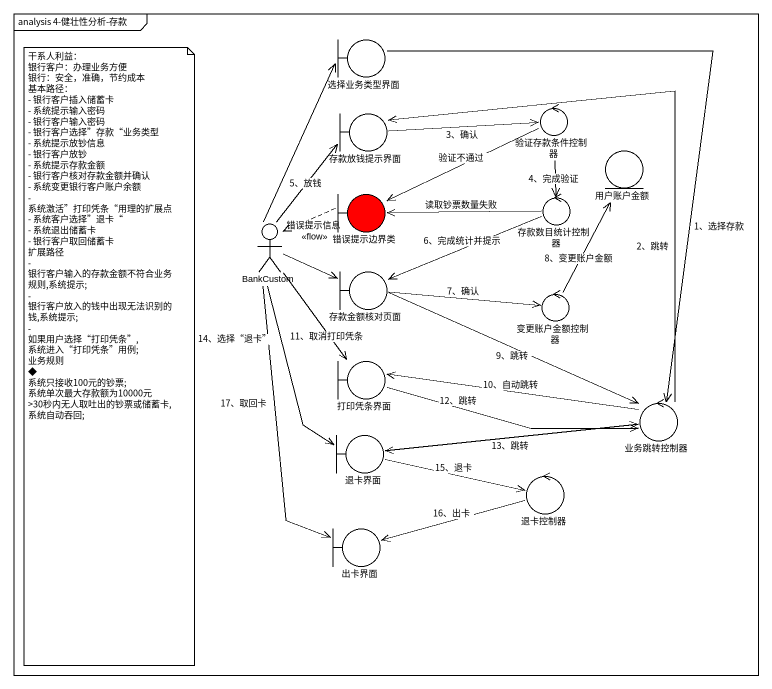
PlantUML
@startuml
mainframe analysis 4-健壮性分析-存款
boundary 选择业务类型界面
control 验证存款条件控制器
boundary 存款放钱提示界面
entity 用户账户金额
actor BankCustom
boundary 错误提示边界类 #FF0000
control 存款数目统计控制器
boundary 存款金额核对页面
control 变更账户金额控制器
boundary 打印凭条界面
control 业务跳转控制器
boundary 退卡界面
control 退卡控制器
boundary 出卡界面
选择业务类型界面 --> 业务跳转控制器 : 1、选择存款
验证存款条件控制器 -left-> 错误提示边界类 : 验证不通过
验证存款条件控制器 --> 存款数目统计控制器 : 4、完成验证
存款放钱提示界面 -right-> 验证存款条件控制器 : 3、确认
BankCustom -up-> 选择业务类型界面
BankCustom -up-> 存款放钱提示界面 : 5、放钱
BankCustom -right-> 存款金额核对页面
BankCustom --> 打印凭条界面 : 11、取消打印凭条
BankCustom --> 退卡界面 : 14、选择“退卡”
BankCustom --> 出卡界面 : 17、取回卡
错误提示边界类 .left.> BankCustom : 错误提示信息\n<<flow>>
存款数目统计控制器 -left-> 错误提示边界类 : 读取钞票数量失败
存款数目统计控制器 -left-> 存款金额核对页面 : 6、完成统计并提示
存款金额核对页面 -right-> 变更账户金额控制器 : 7、确认
存款金额核对页面 -right-> 业务跳转控制器 : 9、跳转
变更账户金额控制器 -up-> 用户账户金额 : 8、变更账户金额
打印凭条界面 -right-> 业务跳转控制器 : 12、跳转
业务跳转控制器 -up-> 存款放钱提示界面 : 2、跳转
业务跳转控制器 -left-> 打印凭条界面 : 10、自动跳转
业务跳转控制器 -left-> 退卡界面 : 13、跳转
退卡界面 -right-> 业务跳转控制器
退卡界面 -right-> 退卡控制器 : 15、退卡
退卡控制器 -left-> 出卡界面 : 16、出卡
note as N1
  干系人利益：
  银行客户：办理业务方便
  银行：安全，准确，节约成本
  基本路径：
  - 银行客户插入储蓄卡
  - 系统提示输入密码
  - 银行客户输入密码
  - 银行客户选择”存款“业务类型
  - 系统提示放钞信息
  - 银行客户放钞
  - 系统提示存款金额
  - 银行客户核对存款金额并确认
  - 系统变更银行客户账户余额
  - 系统激活”打印凭条“用理的扩展点
  - 系统客户选择”退卡“
  - 系统退出储蓄卡
  - 银行客户取回储蓄卡
  扩展路径
  -
  银行客户输入的存款金额不符合业务规则,系统提示;
  -
  银行客户放入的钱中出现无法识别的钱,系统提示;
  -
  如果用户选择“打印凭条”,系统进入“打印凭条”用例;
  业务规则
  ◆
  系统只接收100元的钞票;
  系统单次最大存款额为10000元
  >30秒内无人取吐出的钞票或储蓄卡,系统自动吞回;
end note
@enduml
